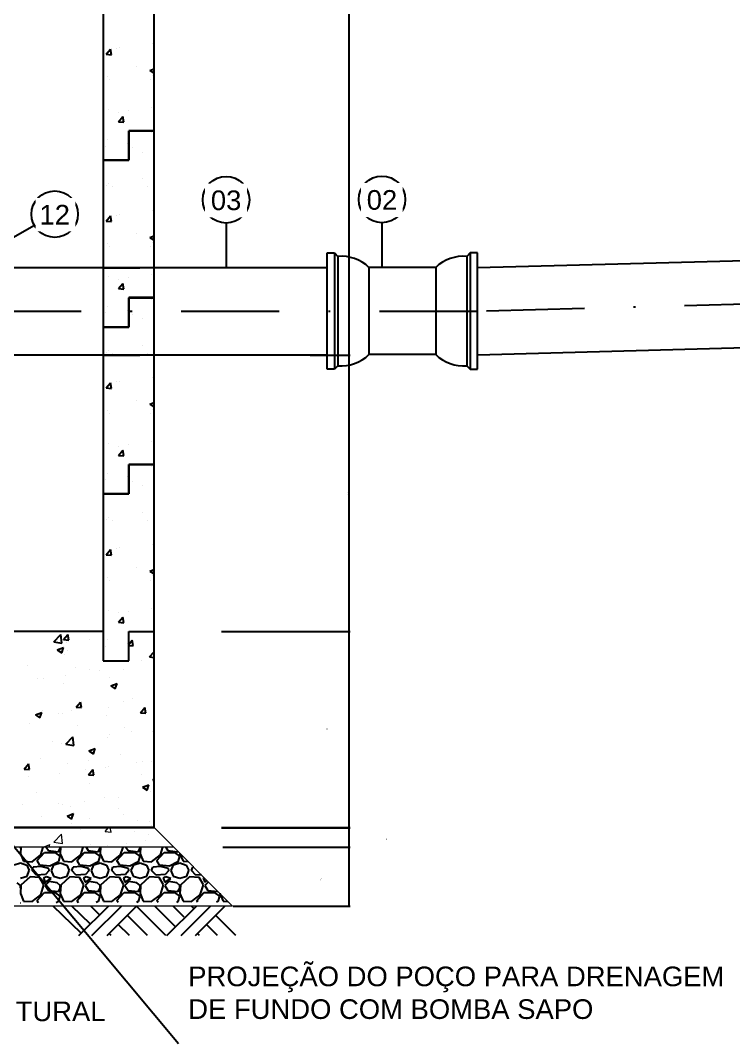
# Model space of a CAD drawing. Extents: x -160 to 364724, y -100 to 7353297.
# Drawn here: x 362051.4 to 362087.7, y 7349353.3 to 7349405.4 of the extents above; entities that cross this region are included whole.
import ezdxf
from ezdxf.enums import TextEntityAlignment as Align

# ---------------------------------------------------------------- set-up
doc = ezdxf.new("R2010")
doc.units = 0
doc.header["$LTSCALE"] = 5
doc.linetypes.add('SGC_DASHDOT', pattern=[1, 0.5, -0.25, 0, -0.25])
doc.linetypes.add('SGC_HIDDEN', pattern=[0.375, 0.25, -0.125])
for name, color, linetype in [('01-CONTINUA', 1, 'Continuous'), ('BOLA LM', 1, 'Continuous'), ('FLANGES', 2, 'Continuous'), ('GER-SIMBOLOS', 1, 'Continuous'), ('HACHURAS', 1, 'Continuous'), ('PAREDE CONCRETO CORTE', 5, 'Continuous'), ('SANC_COTAS', 1, 'Continuous'), ('SANC_TEXTO', 2, 'Continuous'), ('SGC-Conexoes (Linhas Externas)', 3, 'Continuous'), ('SGC-Eixos', 253, 'SGC_DASHDOT'), ('SGC-PONTAS', 1, 'SGC_HIDDEN'), ('SGC-Tubos (Desenho Bifilar)', 3, 'Continuous'), ('VEGETAÇÃO', 7, 'Continuous')]:
    doc.layers.add(name, color=color, linetype=linetype)
doc.styles.add('R-80', font='arial.ttf')
doc.dimstyles.new('LEADER - 25', dxfattribs={"dimscale": 0.025, "dimtxt": 2, "dimasz": 1.5, "dimexe": 2, "dimexo": 1, "dimgap": 1, "dimtad": 1, "dimzin": 0, "dimtxsty": 'R-80', "dimcen": 0, "dimdle": 2, "dimclrd": 1, "dimclre": 1, "dimclrt": 2, "dimadec": 0, "dimazin": 0, "dimtfac": 0.5, "dimtmove": 2, "dimatfit": 3, "dimfxl": 1, "dimtolj": 1, "dimtzin": 0, "dimarcsym": 0})

msp = doc.modelspace()

# ---------------------------------------------------------------- linework, layer by layer
for points in [[(362068.177, 7349388.349), (362068.181, 7349388.353), (362068.139, 7349388.387), (362068.143, 7349388.391)], [(362068.143, 7349388.391), (362068.139, 7349388.387), (362068.181, 7349388.353), (362068.177, 7349388.349)], [(362068.143, 7349374.312), (362068.139, 7349374.308), (362068.181, 7349374.274), (362068.177, 7349374.27)], [(362068.177, 7349374.264), (362068.181, 7349374.268), (362068.139, 7349374.302), (362068.143, 7349374.306)], [(362068.143, 7349364.312), (362068.139, 7349364.308), (362068.181, 7349364.274), (362068.177, 7349364.27)], [(362068.177, 7349364.264), (362068.181, 7349364.268), (362068.139, 7349364.302), (362068.143, 7349364.306)], [(362068.143, 7349363.312), (362068.139, 7349363.308), (362068.181, 7349363.274), (362068.177, 7349363.27)], [(362068.177, 7349363.27), (362068.181, 7349363.274), (362068.139, 7349363.308), (362068.143, 7349363.312)], [(362068.143, 7349360.318), (362068.139, 7349360.314), (362068.181, 7349360.28), (362068.177, 7349360.276)]]:
    msp.add_solid(points)
at = {"layer": '01-CONTINUA', "color": 9, "linetype": 'Continuous'}
for p, q in [((362051.417, 7349363.291), (362051.401, 7349362.962)), ((362051.401, 7349363.246), (362051.401, 7349363.291)), ((362052.438, 7349362.901), (362052.563, 7349363.291)), ((362052.713, 7349363.291), (362052.824, 7349363.124)), ((362053.449, 7349363.291), (362053.433, 7349362.962)), ((362053.433, 7349363.246), (362053.433, 7349363.291)), ((362054.47, 7349362.901), (362054.595, 7349363.291)), ((362054.745, 7349363.291), (362054.856, 7349363.124)), ((362055.481, 7349363.291), (362055.465, 7349362.962)), ((362055.465, 7349363.246), (362055.465, 7349363.291)), ((362056.502, 7349362.901), (362056.627, 7349363.291)), ((362056.777, 7349363.291), (362056.888, 7349363.124)), ((362057.513, 7349363.291), (362057.497, 7349362.962)), ((362057.497, 7349363.246), (362057.497, 7349363.291)), ((362058.534, 7349362.901), (362058.659, 7349363.291)), ((362058.809, 7349363.291), (362058.92, 7349363.124)), ((362051.401, 7349362.962), (362051.564, 7349362.576)), ((362051.991, 7349362.555), (362052.438, 7349362.901)), ((362052.255, 7349362.616), (362052.621, 7349363.023)), ((362052.621, 7349363.023), (362053.149, 7349363.023)), ((362052.824, 7349363.124), (362053.332, 7349363.063)), ((362053.149, 7349363.023), (362053.413, 7349362.84)), ((362053.332, 7349363.063), (362053.433, 7349363.246)), ((362053.413, 7349362.84), (362053.332, 7349362.555)), ((362053.433, 7349362.962), (362053.596, 7349362.576)), ((362054.023, 7349362.555), (362054.47, 7349362.901)), ((362054.287, 7349362.616), (362054.653, 7349363.023)), ((362054.653, 7349363.023), (362055.181, 7349363.023)), ((362054.856, 7349363.124), (362055.364, 7349363.063)), ((362055.181, 7349363.023), (362055.445, 7349362.84)), ((362055.364, 7349363.063), (362055.465, 7349363.246)), ((362055.445, 7349362.84), (362055.364, 7349362.555)), ((362055.465, 7349362.962), (362055.628, 7349362.576)), ((362056.055, 7349362.555), (362056.502, 7349362.901)), ((362056.319, 7349362.616), (362056.685, 7349363.023)), ((362056.685, 7349363.023), (362057.213, 7349363.023)), ((362056.888, 7349363.124), (362057.396, 7349363.063)), ((362057.213, 7349363.023), (362057.477, 7349362.84)), ((362057.396, 7349363.063), (362057.497, 7349363.246)), ((362057.477, 7349362.84), (362057.396, 7349362.555)), ((362057.497, 7349362.962), (362057.66, 7349362.576)), ((362058.087, 7349362.555), (362058.534, 7349362.901)), ((362058.351, 7349362.616), (362058.717, 7349363.023)), ((362058.717, 7349363.023), (362059.245, 7349363.023)), ((362058.92, 7349363.124), (362059.428, 7349363.063)), ((362059.245, 7349363.023), (362059.509, 7349362.84)), ((362059.428, 7349363.063), (362059.434, 7349363.075)), ((362059.509, 7349362.84), (362059.428, 7349362.555)), ((362059.53, 7349362.979), (362059.529, 7349362.962)), ((362059.529, 7349362.962), (362059.692, 7349362.576)), ((362051.076, 7349362.393), (362051.401, 7349362.494)), ((362051.401, 7349362.494), (362051.726, 7349362.373)), ((362051.564, 7349362.576), (362051.991, 7349362.555)), ((362051.726, 7349362.373), (362051.848, 7349362.108)), ((362051.991, 7349362.108), (362052.052, 7349362.271)), ((362052.438, 7349362.312), (362052.052, 7349362.271)), ((362052.397, 7349362.373), (362052.255, 7349362.616)), ((362052.905, 7349362.332), (362052.397, 7349362.373)), ((362052.844, 7349362.21), (362052.438, 7349362.312)), ((362053.332, 7349362.555), (362052.905, 7349362.332)), ((362052.986, 7349362.108), (362053.108, 7349362.393)), ((362053.108, 7349362.393), (362053.433, 7349362.494)), ((362053.433, 7349362.494), (362053.758, 7349362.373)), ((362053.596, 7349362.576), (362054.023, 7349362.555)), ((362053.758, 7349362.373), (362053.88, 7349362.108)), ((362054.023, 7349362.108), (362054.084, 7349362.271)), ((362054.47, 7349362.312), (362054.084, 7349362.271)), ((362054.429, 7349362.373), (362054.287, 7349362.616)), ((362054.937, 7349362.332), (362054.429, 7349362.373)), ((362054.876, 7349362.21), (362054.47, 7349362.312)), ((362055.364, 7349362.555), (362054.937, 7349362.332)), ((362055.018, 7349362.108), (362055.14, 7349362.393)), ((362055.14, 7349362.393), (362055.465, 7349362.494)), ((362055.465, 7349362.494), (362055.79, 7349362.373)), ((362055.628, 7349362.576), (362056.055, 7349362.555)), ((362055.79, 7349362.373), (362055.912, 7349362.108)), ((362056.055, 7349362.108), (362056.116, 7349362.271)), ((362056.502, 7349362.312), (362056.116, 7349362.271)), ((362056.461, 7349362.373), (362056.319, 7349362.616)), ((362056.969, 7349362.332), (362056.461, 7349362.373)), ((362056.908, 7349362.21), (362056.502, 7349362.312)), ((362057.396, 7349362.555), (362056.969, 7349362.332)), ((362057.05, 7349362.108), (362057.172, 7349362.393)), ((362057.172, 7349362.393), (362057.497, 7349362.494)), ((362057.497, 7349362.494), (362057.822, 7349362.373)), ((362057.66, 7349362.576), (362058.087, 7349362.555)), ((362057.822, 7349362.373), (362057.944, 7349362.108)), ((362058.087, 7349362.108), (362058.148, 7349362.271)), ((362058.534, 7349362.312), (362058.148, 7349362.271)), ((362058.493, 7349362.373), (362058.351, 7349362.616)), ((362059.001, 7349362.332), (362058.493, 7349362.373)), ((362058.94, 7349362.21), (362058.534, 7349362.312)), ((362059.428, 7349362.555), (362059.001, 7349362.332)), ((362059.082, 7349362.108), (362059.204, 7349362.393)), ((362059.204, 7349362.393), (362059.529, 7349362.494)), ((362059.529, 7349362.494), (362059.854, 7349362.373)), ((362059.692, 7349362.576), (362059.945, 7349362.564)), ((362059.854, 7349362.373), (362059.976, 7349362.108)), ((362060.119, 7349362.108), (362060.18, 7349362.271)), ((362060.232, 7349362.277), (362060.18, 7349362.271)), ((362051.401, 7349361.722), (362051.747, 7349361.824)), ((362051.889, 7349361.783), (362051.422, 7349361.357)), ((362051.747, 7349361.824), (362051.848, 7349362.108)), ((362052.377, 7349361.743), (362051.889, 7349361.783)), ((362052.214, 7349361.865), (362051.991, 7349362.108)), ((362052.682, 7349361.905), (362052.214, 7349361.865)), ((362052.6, 7349361.377), (362052.377, 7349361.743)), ((362052.722, 7349361.783), (362052.58, 7349361.722)), ((362052.58, 7349361.722), (362052.661, 7349361.519)), ((362052.661, 7349361.519), (362052.966, 7349361.702)), ((362052.864, 7349362.108), (362052.682, 7349361.905)), ((362052.966, 7349361.702), (362052.722, 7349361.783)), ((362052.864, 7349362.108), (362052.844, 7349362.21)), ((362052.966, 7349362.108), (362053.088, 7349361.824)), ((362053.088, 7349361.824), (362053.433, 7349361.722)), ((362053.433, 7349361.722), (362053.779, 7349361.824)), ((362053.921, 7349361.783), (362053.454, 7349361.357)), ((362053.779, 7349361.824), (362053.88, 7349362.108)), ((362054.409, 7349361.743), (362053.921, 7349361.783)), ((362054.246, 7349361.865), (362054.023, 7349362.108)), ((362054.714, 7349361.905), (362054.246, 7349361.865)), ((362054.632, 7349361.377), (362054.409, 7349361.743)), ((362054.754, 7349361.783), (362054.612, 7349361.722)), ((362054.612, 7349361.722), (362054.693, 7349361.519)), ((362054.693, 7349361.519), (362054.998, 7349361.702)), ((362054.896, 7349362.108), (362054.714, 7349361.905)), ((362054.998, 7349361.702), (362054.754, 7349361.783)), ((362054.896, 7349362.108), (362054.876, 7349362.21)), ((362054.998, 7349362.108), (362055.12, 7349361.824)), ((362055.12, 7349361.824), (362055.465, 7349361.722)), ((362055.465, 7349361.722), (362055.811, 7349361.824)), ((362055.953, 7349361.783), (362055.486, 7349361.357)), ((362055.811, 7349361.824), (362055.912, 7349362.108)), ((362056.441, 7349361.743), (362055.953, 7349361.783)), ((362056.278, 7349361.865), (362056.055, 7349362.108)), ((362056.746, 7349361.905), (362056.278, 7349361.865)), ((362056.664, 7349361.377), (362056.441, 7349361.743)), ((362056.786, 7349361.783), (362056.644, 7349361.722)), ((362056.644, 7349361.722), (362056.725, 7349361.519)), ((362056.725, 7349361.519), (362057.03, 7349361.702)), ((362056.928, 7349362.108), (362056.746, 7349361.905)), ((362057.03, 7349361.702), (362056.786, 7349361.783)), ((362056.928, 7349362.108), (362056.908, 7349362.21)), ((362057.03, 7349362.108), (362057.152, 7349361.824)), ((362057.152, 7349361.824), (362057.497, 7349361.722)), ((362057.497, 7349361.722), (362057.843, 7349361.824)), ((362057.985, 7349361.783), (362057.518, 7349361.357)), ((362057.843, 7349361.824), (362057.944, 7349362.108)), ((362058.473, 7349361.743), (362057.985, 7349361.783)), ((362058.31, 7349361.865), (362058.087, 7349362.108)), ((362058.778, 7349361.905), (362058.31, 7349361.865)), ((362058.696, 7349361.377), (362058.473, 7349361.743)), ((362058.818, 7349361.783), (362058.676, 7349361.722)), ((362058.676, 7349361.722), (362058.757, 7349361.519)), ((362058.757, 7349361.519), (362059.062, 7349361.702)), ((362058.96, 7349362.108), (362058.778, 7349361.905)), ((362059.062, 7349361.702), (362058.818, 7349361.783)), ((362058.96, 7349362.108), (362058.94, 7349362.21)), ((362059.062, 7349362.108), (362059.184, 7349361.824)), ((362059.184, 7349361.824), (362059.529, 7349361.722)), ((362059.529, 7349361.722), (362059.875, 7349361.824)), ((362060.017, 7349361.783), (362059.55, 7349361.357)), ((362059.875, 7349361.824), (362059.976, 7349362.108)), ((362060.505, 7349361.743), (362060.017, 7349361.783)), ((362060.342, 7349361.865), (362060.119, 7349362.108)), ((362060.62, 7349361.889), (362060.342, 7349361.865)), ((362060.728, 7349361.377), (362060.505, 7349361.743)), ((362060.763, 7349361.746), (362060.708, 7349361.722)), ((362060.708, 7349361.722), (362060.789, 7349361.519)), ((362051.401, 7349361.336), (362051.239, 7349361.478)), ((362051.422, 7349361.357), (362051.401, 7349360.93)), ((362051.401, 7349361.214), (362051.401, 7349361.336)), ((362052.438, 7349360.869), (362052.6, 7349361.377)), ((362052.864, 7349361.539), (362052.661, 7349361.336)), ((362052.661, 7349361.336), (362052.824, 7349361.092)), ((362053.271, 7349361.478), (362052.864, 7349361.539)), ((362053.433, 7349361.336), (362053.271, 7349361.478)), ((362053.332, 7349361.031), (362053.433, 7349361.214)), ((362053.454, 7349361.357), (362053.433, 7349360.93)), ((362053.433, 7349361.214), (362053.433, 7349361.336)), ((362054.47, 7349360.869), (362054.632, 7349361.377)), ((362054.896, 7349361.539), (362054.693, 7349361.336)), ((362054.693, 7349361.336), (362054.856, 7349361.092)), ((362055.303, 7349361.478), (362054.896, 7349361.539)), ((362055.465, 7349361.336), (362055.303, 7349361.478)), ((362055.364, 7349361.031), (362055.465, 7349361.214)), ((362055.486, 7349361.357), (362055.465, 7349360.93)), ((362055.465, 7349361.214), (362055.465, 7349361.336)), ((362056.502, 7349360.869), (362056.664, 7349361.377)), ((362056.928, 7349361.539), (362056.725, 7349361.336)), ((362056.725, 7349361.336), (362056.888, 7349361.092)), ((362057.335, 7349361.478), (362056.928, 7349361.539)), ((362057.497, 7349361.336), (362057.335, 7349361.478)), ((362057.396, 7349361.031), (362057.497, 7349361.214)), ((362057.518, 7349361.357), (362057.497, 7349360.93)), ((362057.497, 7349361.214), (362057.497, 7349361.336)), ((362058.534, 7349360.869), (362058.696, 7349361.377)), ((362058.96, 7349361.539), (362058.757, 7349361.336)), ((362058.757, 7349361.336), (362058.92, 7349361.092)), ((362059.367, 7349361.478), (362058.96, 7349361.539)), ((362059.529, 7349361.336), (362059.367, 7349361.478)), ((362059.428, 7349361.031), (362059.529, 7349361.214)), ((362059.55, 7349361.357), (362059.529, 7349360.93)), ((362059.529, 7349361.214), (362059.529, 7349361.336)), ((362060.566, 7349360.869), (362060.728, 7349361.377)), ((362060.789, 7349361.519), (362060.915, 7349361.594)), ((362060.981, 7349361.528), (362060.789, 7349361.336)), ((362060.789, 7349361.336), (362060.952, 7349361.092)), ((362051.401, 7349360.93), (362051.564, 7349360.544)), ((362051.991, 7349360.523), (362052.438, 7349360.869)), ((362052.255, 7349360.584), (362052.621, 7349360.991)), ((362052.621, 7349360.991), (362053.149, 7349360.991)), ((362052.824, 7349361.092), (362053.332, 7349361.031)), ((362053.149, 7349360.991), (362053.413, 7349360.808)), ((362053.413, 7349360.808), (362053.332, 7349360.523)), ((362053.433, 7349360.93), (362053.596, 7349360.544)), ((362054.023, 7349360.523), (362054.47, 7349360.869)), ((362054.287, 7349360.584), (362054.653, 7349360.991)), ((362054.653, 7349360.991), (362055.181, 7349360.991)), ((362054.856, 7349361.092), (362055.364, 7349361.031)), ((362055.181, 7349360.991), (362055.445, 7349360.808)), ((362055.445, 7349360.808), (362055.364, 7349360.523)), ((362055.465, 7349360.93), (362055.628, 7349360.544)), ((362056.055, 7349360.523), (362056.502, 7349360.869)), ((362056.319, 7349360.584), (362056.685, 7349360.991)), ((362056.685, 7349360.991), (362057.213, 7349360.991)), ((362056.888, 7349361.092), (362057.396, 7349361.031)), ((362057.213, 7349360.991), (362057.477, 7349360.808)), ((362057.477, 7349360.808), (362057.396, 7349360.523)), ((362057.497, 7349360.93), (362057.66, 7349360.544)), ((362058.087, 7349360.523), (362058.534, 7349360.869)), ((362058.351, 7349360.584), (362058.717, 7349360.991)), ((362058.717, 7349360.991), (362059.245, 7349360.991)), ((362058.92, 7349361.092), (362059.428, 7349361.031)), ((362059.245, 7349360.991), (362059.509, 7349360.808)), ((362059.509, 7349360.808), (362059.428, 7349360.523)), ((362059.529, 7349360.93), (362059.692, 7349360.544)), ((362060.119, 7349360.523), (362060.566, 7349360.869)), ((362060.383, 7349360.584), (362060.749, 7349360.991)), ((362060.749, 7349360.991), (362061.277, 7349360.991)), ((362060.952, 7349361.092), (362061.46, 7349361.031)), ((362061.277, 7349360.991), (362061.541, 7349360.808)), ((362061.46, 7349361.031), (362061.466, 7349361.043)), ((362061.541, 7349360.808), (362061.46, 7349360.523)), ((362061.562, 7349360.947), (362061.561, 7349360.93)), ((362061.561, 7349360.93), (362061.724, 7349360.544)), ((362051.393, 7349360.46), (362051.401, 7349360.462)), ((362051.401, 7349360.462), (362051.408, 7349360.46)), ((362051.564, 7349360.544), (362051.991, 7349360.523)), ((362052.326, 7349360.463), (362052.255, 7349360.584)), ((362053.332, 7349360.523), (362053.221, 7349360.466)), ((362053.596, 7349360.544), (362054.023, 7349360.523)), ((362054.354, 7349360.469), (362054.287, 7349360.584)), ((362055.364, 7349360.523), (362055.266, 7349360.472)), ((362055.628, 7349360.544), (362056.055, 7349360.523)), ((362056.382, 7349360.476), (362056.319, 7349360.584)), ((362057.396, 7349360.523), (362057.31, 7349360.478)), ((362057.66, 7349360.544), (362058.087, 7349360.523)), ((362058.411, 7349360.482), (362058.351, 7349360.584)), ((362059.428, 7349360.523), (362059.354, 7349360.485)), ((362059.692, 7349360.544), (362060.119, 7349360.523)), ((362060.439, 7349360.488), (362060.383, 7349360.584)), ((362061.46, 7349360.523), (362061.398, 7349360.491)), ((362061.724, 7349360.544), (362061.977, 7349360.532))]:
    msp.add_line(p, q, dxfattribs=at)
at = {"layer": 'BOLA LM'}
for p, q in [((362061.881, 7349395.092), (362061.881, 7349392.81)), ((362069.824, 7349395.111), (362069.824, 7349392.829)), ((362052.113, 7349394.962), (362048.551, 7349392.955))]:
    msp.add_line(p, q, dxfattribs=at)
for centre in [(362061.881, 7349396.278), (362069.824, 7349396.297), (362053.146, 7349395.544)]:
    msp.add_circle(centre, 1.186, dxfattribs=at)
at = {"layer": 'FLANGES'}
for p, q in [((362067.032, 7349387.649), (362067.032, 7349393.569)), ((362067.032, 7349393.569), (362067.402, 7349393.569)), ((362067.402, 7349393.569), (362067.402, 7349387.649)), ((362067.402, 7349393.569), (362067.576, 7349393.395)), ((362074.322, 7349393.569), (362074.147, 7349393.395)), ((362074.322, 7349393.569), (362074.322, 7349387.649)), ((362074.692, 7349393.569), (362074.322, 7349393.569)), ((362074.692, 7349387.649), (362074.692, 7349393.569)), ((362067.576, 7349393.395), (362067.576, 7349387.824)), ((362074.147, 7349393.395), (362074.147, 7349387.824)), ((362069.162, 7349392.829), (362069.162, 7349388.389)), ((362072.562, 7349392.829), (362072.562, 7349388.389)), ((362067.576, 7349387.824), (362067.402, 7349387.649)), ((362074.147, 7349387.824), (362074.322, 7349387.649)), ((362067.402, 7349387.649), (362067.032, 7349387.649)), ((362074.322, 7349387.649), (362074.692, 7349387.649))]:
    msp.add_line(p, q, dxfattribs=at)
for centre, start, end in [((362067.739, 7349391.347), 46.1869, 94.5502), ((362073.984, 7349391.347), 85.4498, 133.8131), ((362067.739, 7349389.872), 265.4498, 313.8131), ((362073.984, 7349389.872), 226.1869, 274.5502)]:
    msp.add_arc(centre, 2.055, start, end, dxfattribs=at)
at = {"layer": 'GER-SIMBOLOS'}
for p, q in [((362054.503, 7349358.913), (362053.074, 7349360.291)), ((362054.969, 7349359.378), (362054.022, 7349360.291)), ((362054.381, 7349358.791), (362055.881, 7349360.291)), ((362055.434, 7349359.844), (362054.988, 7349360.291)), ((362055.047, 7349358.791), (362056.547, 7349360.291)), ((362055.818, 7349358.791), (362057.318, 7349360.291)), ((362058.818, 7349358.791), (362057.318, 7349360.291)), ((362059.284, 7349359.257), (362058.25, 7349360.291)), ((362058.866, 7349358.791), (362060.366, 7349360.291)), ((362059.75, 7349359.723), (362059.182, 7349360.291)), ((362059.585, 7349358.791), (362061.085, 7349360.291)), ((362060.216, 7349360.188), (362060.113, 7349360.291)), ((362060.314, 7349358.791), (362061.814, 7349360.291)), ((362057.882, 7349358.791), (362056.85, 7349359.823)), ((362062.382, 7349358.791), (362061.35, 7349359.823)), ((362056.951, 7349358.791), (362056.385, 7349359.357)), ((362061.451, 7349358.791), (362060.884, 7349359.357)), ((362056.019, 7349358.791), (362055.919, 7349358.891)), ((362060.519, 7349358.791), (362060.419, 7349358.891))]:
    msp.add_line(p, q, dxfattribs=at)
at = {"layer": 'HACHURAS', "linetype": 'Continuous', "lineweight": 9}
for p, q in [((362053.099, 7349363.552), (362053.495, 7349363.964)), ((362053.551, 7349363.482), (362053.495, 7349363.964)), ((362054.479, 7349364.202), (362054.479, 7349364.202)), ((362055.718, 7349364.09), (362055.886, 7349364.291)), ((362055.718, 7349364.09), (362056.022, 7349364.064)), ((362056.022, 7349364.064), (362055.98, 7349364.291)), ((362057.191, 7349364.088), (362057.191, 7349364.088)), ((362057.915, 7349363.952), (362057.915, 7349363.952)), ((362052.554, 7349363.291), (362052.903, 7349363.425)), ((362052.858, 7349363.291), (362052.903, 7349363.425)), ((362053.099, 7349363.552), (362053.551, 7349363.482)), ((362054.952, 7349363.444), (362054.952, 7349363.444)), ((362055.85, 7349363.395), (362055.85, 7349363.395)), ((362056.82, 7349363.486), (362056.82, 7349363.486)), ((362057.774, 7349363.648), (362057.774, 7349363.648))]:
    msp.add_line(p, q, dxfattribs=at)
at = {"layer": 'PAREDE CONCRETO CORTE'}
for p, q in [((362058.218, 7349399.788), (362058.218, 7349408.288)), ((362055.618, 7349406.788), (362055.618, 7349398.288)), ((362058.218, 7349399.788), (362056.918, 7349399.788)), ((362056.918, 7349399.788), (362056.918, 7349398.288)), ((362056.918, 7349398.288), (362056.918, 7349399.788)), ((362056.918, 7349399.788), (362058.218, 7349399.788)), ((362058.218, 7349391.288), (362058.218, 7349399.788)), ((362056.918, 7349398.288), (362055.618, 7349398.288)), ((362055.618, 7349398.288), (362055.618, 7349389.788)), ((362055.618, 7349398.288), (362056.918, 7349398.288)), ((362058.218, 7349391.291), (362056.918, 7349391.291)), ((362056.918, 7349391.291), (362056.918, 7349389.791)), ((362056.918, 7349389.788), (362056.918, 7349391.288)), ((362056.918, 7349391.288), (362058.218, 7349391.288)), ((362058.218, 7349382.791), (362058.218, 7349391.291)), ((362056.918, 7349389.791), (362055.618, 7349389.791)), ((362055.618, 7349389.791), (362055.618, 7349381.291)), ((362055.618, 7349389.788), (362056.918, 7349389.788)), ((362058.218, 7349382.791), (362056.918, 7349382.791)), ((362056.918, 7349382.791), (362056.918, 7349381.291)), ((362056.918, 7349381.291), (362056.918, 7349382.791)), ((362056.918, 7349382.791), (362058.218, 7349382.791)), ((362058.218, 7349374.291), (362058.218, 7349382.791)), ((362056.918, 7349381.291), (362055.618, 7349381.291)), ((362055.618, 7349381.291), (362055.618, 7349372.791)), ((362055.618, 7349381.291), (362056.918, 7349381.291)), ((362055.618, 7349374.291), (362005.618, 7349374.291)), ((362056.918, 7349372.791), (362056.918, 7349374.291)), ((362056.918, 7349374.291), (362058.218, 7349374.291)), ((362058.218, 7349364.291), (362058.218, 7349374.291)), ((362058.218, 7349374.291), (362058.218, 7349374.291)), ((362055.618, 7349372.791), (362056.918, 7349372.791)), ((362058.218, 7349364.291), (362003.081, 7349364.291)), ((362003.081, 7349364.291), (362058.218, 7349364.291))]:
    msp.add_line(p, q, dxfattribs=at)
at = {"layer": 'SANC_COTAS'}
for p, q in [((362068.16, 7349388.32), (362068.16, 7349457.02)), ((362066.166, 7349388.37), (362068.21, 7349388.37)), ((362066.166, 7349388.37), (362068.21, 7349388.37)), ((362068.16, 7349374.241), (362068.16, 7349388.42)), ((362061.643, 7349374.291), (362068.21, 7349374.291)), ((362061.643, 7349374.285), (362068.21, 7349374.285)), ((362068.16, 7349364.241), (362068.16, 7349374.335)), ((362068.16, 7349363.241), (362068.16, 7349364.335)), ((362061.643, 7349364.291), (362068.21, 7349364.291)), ((362061.643, 7349364.285), (362068.21, 7349364.285)), ((362061.715, 7349363.291), (362068.21, 7349363.291)), ((362061.715, 7349363.291), (362068.21, 7349363.291)), ((362068.16, 7349360.247), (362068.16, 7349363.341)), ((362062.237, 7349360.297), (362068.21, 7349360.297))]:
    msp.add_line(p, q, dxfattribs=at)
at = {"layer": 'SANC_COTAS', "linetype": 'Continuous', "lineweight": 13}
for p, q in [((362058.212, 7349364.297), (362062.212, 7349360.297)), ((362059.218, 7349363.291), (362002.081, 7349363.291)), ((362062.212, 7349360.297), (361999.143, 7349360.297))]:
    msp.add_line(p, q, dxfattribs=at)
at = {"layer": 'SGC-Conexoes (Linhas Externas)'}
for p, q in [((362072.562, 7349392.829), (362069.162, 7349392.829)), ((362072.562, 7349388.389), (362069.162, 7349388.389))]:
    msp.add_line(p, q, dxfattribs=at)
at = {"layer": 'SGC-Eixos', "ltscale": 2}
for p, q in [((362150.818, 7349392.607), (362074.692, 7349390.59)), ((362074.692, 7349390.59), (362043.229, 7349390.59))]:
    msp.add_line(p, q, dxfattribs=at)
at = {"layer": 'SGC-PONTAS', "ltscale": 1.5}
for p, q in [((362055.618, 7349392.81), (362058.232, 7349392.81)), ((362055.618, 7349388.37), (362058.232, 7349388.37))]:
    msp.add_line(p, q, dxfattribs=at)
at = {"layer": 'SGC-Tubos (Desenho Bifilar)'}
for p, q in [((362148.02, 7349394.75), (362074.692, 7349392.81)), ((362055.618, 7349392.81), (362045.562, 7349392.81)), ((362067.032, 7349392.81), (362053.218, 7349392.81)), ((362143.608, 7349390.186), (362074.692, 7349388.37)), ((362055.618, 7349388.37), (362045.562, 7349388.37)), ((362067.032, 7349388.37), (362053.218, 7349388.37))]:
    msp.add_line(p, q, dxfattribs=at)
at = {"layer": 'VEGETAÇÃO', "color": 1, "linetype": 'Continuous'}
for p, q in [((362058.204, 7349405.39), (362058.204, 7349405.39)), ((362055.765, 7349403.688), (362055.985, 7349403.951)), ((362056.039, 7349403.665), (362055.986, 7349403.951)), ((362056.295, 7349403.992), (362056.295, 7349403.992)), ((362056.436, 7349404.038), (362056.436, 7349404.038)), ((362058.189, 7349404.22), (362058.218, 7349404.25)), ((362058.189, 7349404.22), (362058.218, 7349404.215)), ((362055.765, 7349403.688), (362056.038, 7349403.664)), ((362056.018, 7349403.914), (362056.018, 7349403.914)), ((362057.314, 7349403.054), (362057.314, 7349403.054)), ((362058, 7349402.86), (362058.218, 7349402.944)), ((362055.837, 7349402.543), (362055.837, 7349402.543)), ((362055.962, 7349402.392), (362055.962, 7349402.392)), ((362058, 7349402.86), (362058.218, 7349402.714)), ((362058.041, 7349402.392), (362058.041, 7349402.392)), ((362058.121, 7349402.615), (362058.121, 7349402.615)), ((362055.907, 7349400.87), (362055.907, 7349400.87)), ((362056.918, 7349400.812), (362056.918, 7349400.812)), ((362058.063, 7349400.962), (362058.063, 7349400.962)), ((362056.399, 7349400.249), (362056.62, 7349400.512)), ((362056.404, 7349400.73), (362056.404, 7349400.73)), ((362056.673, 7349400.226), (362056.62, 7349400.512)), ((362056.399, 7349400.249), (362056.673, 7349400.225)), ((362055.851, 7349399.348), (362055.851, 7349399.348)), ((362056.888, 7349399.545), (362056.918, 7349399.556)), ((362056.888, 7349399.545), (362056.918, 7349399.525)), ((362058.054, 7349399.685), (362058.054, 7349399.685)), ((362055.715, 7349399.008), (362055.715, 7349399.008)), ((362056.86, 7349399.159), (362056.86, 7349399.159)), ((362057.11, 7349398.92), (362057.11, 7349398.92)), ((362057.637, 7349398.706), (362057.637, 7349398.706)), ((362057.639, 7349397.344), (362057.639, 7349397.344)), ((362055.764, 7349396.996), (362055.764, 7349396.996)), ((362055.907, 7349397.116), (362055.907, 7349397.116)), ((362056.073, 7349396.939), (362056.073, 7349396.939)), ((362057.866, 7349396.957), (362057.866, 7349396.957)), ((362058.204, 7349396.893), (362058.204, 7349396.893)), ((362058.189, 7349395.723), (362058.218, 7349395.753)), ((362058.189, 7349395.723), (362058.218, 7349395.718)), ((362055.765, 7349395.192), (362055.985, 7349395.454)), ((362055.765, 7349395.192), (362056.038, 7349395.168)), ((362056.039, 7349395.168), (362055.986, 7349395.454)), ((362056.018, 7349395.418), (362056.018, 7349395.418)), ((362056.295, 7349395.496), (362056.295, 7349395.496)), ((362056.436, 7349395.541), (362056.436, 7349395.541)), ((362057.314, 7349394.557), (362057.314, 7349394.557)), ((362055.837, 7349394.046), (362055.837, 7349394.046)), ((362058, 7349394.364), (362058.218, 7349394.447)), ((362058, 7349394.364), (362058.218, 7349394.217)), ((362058.121, 7349394.118), (362058.121, 7349394.118)), ((362055.962, 7349393.896), (362055.962, 7349393.896)), ((362058.041, 7349393.896), (362058.041, 7349393.896)), ((362058.063, 7349392.466), (362058.063, 7349392.466)), ((362055.907, 7349392.374), (362055.907, 7349392.374)), ((362056.399, 7349391.753), (362056.62, 7349392.015)), ((362056.404, 7349392.233), (362056.404, 7349392.233)), ((362056.673, 7349391.729), (362056.62, 7349392.015)), ((362056.918, 7349392.315), (362056.918, 7349392.315)), ((362056.399, 7349391.753), (362056.673, 7349391.729)), ((362056.888, 7349391.048), (362056.918, 7349391.06)), ((362056.888, 7349391.048), (362056.918, 7349391.028)), ((362058.054, 7349391.185), (362058.054, 7349391.185)), ((362055.715, 7349390.512), (362055.715, 7349390.512)), ((362055.851, 7349390.852), (362055.851, 7349390.852)), ((362056.86, 7349390.662), (362056.86, 7349390.662)), ((362057.11, 7349390.42), (362057.11, 7349390.42)), ((362057.637, 7349390.206), (362057.637, 7349390.206)), ((362057.639, 7349388.844), (362057.639, 7349388.844)), ((362055.764, 7349388.496), (362055.764, 7349388.496)), ((362055.907, 7349388.616), (362055.907, 7349388.616)), ((362056.073, 7349388.439), (362056.073, 7349388.439)), ((362057.866, 7349388.457), (362057.866, 7349388.457)), ((362058.204, 7349388.393), (362058.204, 7349388.393)), ((362058.189, 7349387.223), (362058.218, 7349387.253)), ((362055.765, 7349386.692), (362055.985, 7349386.954)), ((362056.039, 7349386.668), (362055.986, 7349386.954)), ((362056.018, 7349386.918), (362056.018, 7349386.918)), ((362056.295, 7349386.996), (362056.295, 7349386.996)), ((362056.436, 7349387.041), (362056.436, 7349387.041)), ((362058.189, 7349387.223), (362058.218, 7349387.218)), ((362055.765, 7349386.692), (362056.038, 7349386.668)), ((362057.314, 7349386.057), (362057.314, 7349386.057)), ((362058, 7349385.864), (362058.218, 7349385.947)), ((362058, 7349385.864), (362058.218, 7349385.717)), ((362055.837, 7349385.546), (362055.837, 7349385.546)), ((362055.962, 7349385.396), (362055.962, 7349385.396)), ((362058.041, 7349385.396), (362058.041, 7349385.396)), ((362058.121, 7349385.618), (362058.121, 7349385.618)), ((362055.907, 7349383.874), (362055.907, 7349383.874)), ((362056.404, 7349383.733), (362056.404, 7349383.733)), ((362056.918, 7349383.815), (362056.918, 7349383.815)), ((362058.063, 7349383.966), (362058.063, 7349383.966)), ((362056.399, 7349383.253), (362056.62, 7349383.515)), ((362056.399, 7349383.253), (362056.673, 7349383.229)), ((362056.673, 7349383.229), (362056.62, 7349383.515)), ((362056.888, 7349382.548), (362056.918, 7349382.56)), ((362058.054, 7349382.685), (362058.054, 7349382.685)), ((362055.851, 7349382.352), (362055.851, 7349382.352)), ((362056.86, 7349382.162), (362056.86, 7349382.162)), ((362056.888, 7349382.548), (362056.918, 7349382.528)), ((362055.715, 7349382.012), (362055.715, 7349382.012)), ((362057.11, 7349381.92), (362057.11, 7349381.92)), ((362057.637, 7349381.706), (362057.637, 7349381.706)), ((362055.764, 7349379.996), (362055.764, 7349379.996)), ((362055.907, 7349380.116), (362055.907, 7349380.116)), ((362057.639, 7349380.344), (362057.639, 7349380.344)), ((362057.866, 7349379.957), (362057.866, 7349379.957)), ((362056.073, 7349379.939), (362056.073, 7349379.939)), ((362058.204, 7349379.893), (362058.204, 7349379.893)), ((362055.765, 7349378.192), (362055.985, 7349378.454)), ((362056.039, 7349378.168), (362055.986, 7349378.454)), ((362056.018, 7349378.418), (362056.018, 7349378.418)), ((362056.295, 7349378.496), (362056.295, 7349378.496)), ((362056.436, 7349378.541), (362056.436, 7349378.541)), ((362058.189, 7349378.723), (362058.218, 7349378.753)), ((362058.189, 7349378.723), (362058.218, 7349378.718)), ((362055.765, 7349378.192), (362056.038, 7349378.168)), ((362057.314, 7349377.557), (362057.314, 7349377.557)), ((362058, 7349377.364), (362058.218, 7349377.447)), ((362058, 7349377.364), (362058.218, 7349377.217)), ((362055.837, 7349377.046), (362055.837, 7349377.046)), ((362055.962, 7349376.896), (362055.962, 7349376.896)), ((362058.041, 7349376.896), (362058.041, 7349376.896)), ((362058.121, 7349377.118), (362058.121, 7349377.118)), ((362055.907, 7349375.374), (362055.907, 7349375.374)), ((362056.918, 7349375.315), (362056.918, 7349375.315)), ((362058.063, 7349375.466), (362058.063, 7349375.466)), ((362056.399, 7349374.753), (362056.62, 7349375.015)), ((362056.399, 7349374.753), (362056.673, 7349374.729)), ((362056.404, 7349375.233), (362056.404, 7349375.233)), ((362056.673, 7349374.729), (362056.62, 7349375.015)), ((362053.643, 7349374.276), (362053.643, 7349374.276)), ((362053.102, 7349373.755), (362053.458, 7349374.126)), ((362053.102, 7349373.755), (362053.508, 7349373.692)), ((362053.508, 7349373.692), (362053.458, 7349374.126)), ((362053.599, 7349373.868), (362053.82, 7349374.13)), ((362053.599, 7349373.868), (362053.872, 7349373.844)), ((362053.77, 7349373.712), (362053.77, 7349373.712)), ((362053.872, 7349373.844), (362053.819, 7349374.13)), ((362054.915, 7349373.862), (362054.915, 7349373.862)), ((362055.851, 7349373.852), (362055.851, 7349373.852)), ((362056.888, 7349374.048), (362056.918, 7349374.06)), ((362056.888, 7349374.048), (362056.918, 7349374.028)), ((362056.918, 7349373.628), (362057.099, 7349373.843)), ((362057.151, 7349373.557), (362057.099, 7349373.843)), ((362053.277, 7349373.354), (362053.597, 7349373.477)), ((362053.277, 7349373.354), (362053.505, 7349373.201)), ((362053.505, 7349373.201), (362053.597, 7349373.477)), ((362053.823, 7349373.335), (362053.823, 7349373.335)), ((362055.715, 7349373.512), (362055.715, 7349373.512)), ((362056.86, 7349373.662), (362056.86, 7349373.662)), ((362056.918, 7349373.577), (362057.152, 7349373.557)), ((362057.981, 7349372.998), (362058.218, 7349373.245)), ((362053.635, 7349373.135), (362053.635, 7349373.135)), ((362057.585, 7349372.789), (362057.585, 7349372.789)), ((362057.981, 7349372.998), (362058.218, 7349372.962)), ((362051.77, 7349372.567), (362051.77, 7349372.567)), ((362054.21, 7349372.463), (362054.21, 7349372.463)), ((362054.918, 7349372.331), (362054.918, 7349372.331)), ((362055.443, 7349372.287), (362055.443, 7349372.287)), ((362056.651, 7349372.36), (362056.651, 7349372.36)), ((362052.252, 7349371.874), (362052.252, 7349371.874)), ((362052.567, 7349371.909), (362052.567, 7349371.909)), ((362053.58, 7349371.613), (362053.58, 7349371.613)), ((362053.712, 7349372.059), (362053.712, 7349372.059)), ((362055.927, 7349371.935), (362055.927, 7349371.935)), ((362056.006, 7349371.513), (362056.326, 7349371.636)), ((362056.234, 7349371.36), (362056.326, 7349371.636)), ((362056.006, 7349371.513), (362056.234, 7349371.36)), ((362054.233, 7349370.429), (362054.454, 7349370.691)), ((362054.507, 7349370.405), (362054.454, 7349370.691)), ((362056.664, 7349370.731), (362056.664, 7349370.731)), ((362057.128, 7349370.864), (362057.128, 7349370.864)), ((362058.181, 7349370.705), (362058.181, 7349370.705)), ((362052.165, 7349370.039), (362052.485, 7349370.162)), ((362052.392, 7349369.885), (362052.485, 7349370.162)), ((362052.509, 7349370.256), (362052.509, 7349370.256)), ((362053.32, 7349370.127), (362053.32, 7349370.127)), ((362053.524, 7349370.091), (362053.524, 7349370.091)), ((362053.998, 7349370.274), (362053.998, 7349370.274)), ((362054.233, 7349370.429), (362054.507, 7349370.405)), ((362054.241, 7349370.484), (362054.241, 7349370.484)), ((362055.871, 7349370.413), (362055.871, 7349370.413)), ((362057.513, 7349370.142), (362057.733, 7349370.404)), ((362057.513, 7349370.142), (362057.786, 7349370.118)), ((362057.786, 7349370.118), (362057.733, 7349370.404)), ((362051.844, 7349369.616), (362051.844, 7349369.616)), ((362052.165, 7349370.039), (362052.392, 7349369.885)), ((362055.761, 7349370.024), (362055.761, 7349370.024)), ((362058.201, 7349369.921), (362058.201, 7349369.921)), ((362054.284, 7349369.513), (362054.284, 7349369.513)), ((362055.925, 7349369.061), (362055.925, 7349369.061)), ((362056.725, 7349369.41), (362056.725, 7349369.41)), ((362057.07, 7349369.211), (362057.07, 7349369.211)), ((362058.125, 7349369.183), (362058.125, 7349369.183)), ((362053.038, 7349368.681), (362053.038, 7349368.681)), ((362053.468, 7349368.569), (362053.468, 7349368.569)), ((362053.708, 7349368.545), (362054.064, 7349368.916)), ((362053.708, 7349368.545), (362054.114, 7349368.482)), ((362054.114, 7349368.482), (362054.064, 7349368.916)), ((362055.816, 7349368.891), (362055.816, 7349368.891)), ((362054.894, 7349368.198), (362055.214, 7349368.321)), ((362054.894, 7349368.198), (362055.121, 7349368.044)), ((362055.121, 7349368.044), (362055.214, 7349368.321)), ((362056.476, 7349368.003), (362056.476, 7349368.003)), ((362051.589, 7349367.276), (362051.809, 7349367.539)), ((362051.862, 7349367.252), (362051.809, 7349367.539)), ((362052.411, 7349367.803), (362052.411, 7349367.803)), ((362053.809, 7349367.546), (362053.809, 7349367.546)), ((362054.851, 7349367.7), (362054.851, 7349367.7)), ((362057.292, 7349367.597), (362057.292, 7349367.597)), ((362057.599, 7349367.636), (362057.599, 7349367.636)), ((362058.07, 7349367.661), (362058.07, 7349367.661)), ((362051.589, 7349367.276), (362051.862, 7349367.252)), ((362053.413, 7349367.047), (362053.413, 7349367.047)), ((362054.723, 7349367.258), (362054.723, 7349367.258)), ((362054.868, 7349366.989), (362055.088, 7349367.252)), ((362054.868, 7349366.989), (362055.141, 7349366.966)), ((362055.141, 7349366.966), (362055.088, 7349367.252)), ((362055.76, 7349367.369), (362055.76, 7349367.369)), ((362055.867, 7349367.408), (362055.867, 7349367.408)), ((362057.571, 7349366.999), (362057.571, 7349366.999)), ((362051.835, 7349366.877), (362051.835, 7349366.877)), ((362054.905, 7349366.542), (362054.905, 7349366.542)), ((362057.623, 7349366.357), (362057.943, 7349366.48)), ((362057.85, 7349366.204), (362057.943, 7349366.48)), ((362058.147, 7349366.703), (362058.218, 7349366.787)), ((362058.147, 7349366.703), (362058.218, 7349366.696)), ((362052.239, 7349366.084), (362052.239, 7349366.084)), ((362057.623, 7349366.357), (362057.85, 7349366.204)), ((362058.014, 7349366.139), (362058.014, 7349366.139)), ((362051.52, 7349365.467), (362051.52, 7349365.467)), ((362053.357, 7349365.525), (362053.357, 7349365.525)), ((362053.52, 7349365.454), (362053.52, 7349365.454)), ((362053.961, 7349365.364), (362053.961, 7349365.364)), ((362054.664, 7349365.605), (362054.664, 7349365.605)), ((362055.705, 7349365.847), (362055.705, 7349365.847)), ((362056.396, 7349365.833), (362056.396, 7349365.833)), ((362052.484, 7349364.853), (362052.484, 7349364.853)), ((362053.781, 7349364.882), (362054.102, 7349365.005)), ((362053.781, 7349364.882), (362054.009, 7349364.729)), ((362054.009, 7349364.729), (362054.102, 7349365.005)), ((362056.402, 7349365.261), (362056.402, 7349365.261)), ((362056.651, 7349364.942), (362056.651, 7349364.942)), ((362053.985, 7349364.484), (362053.985, 7349364.484)), ((362054.925, 7349364.75), (362054.925, 7349364.75)), ((362055.649, 7349364.325), (362055.649, 7349364.325)), ((362057.366, 7349364.647), (362057.366, 7349364.647)), ((362057.958, 7349364.617), (362057.958, 7349364.617)), ((362058.081, 7349364.41), (362058.081, 7349364.41))]:
    msp.add_line(p, q, dxfattribs=at)

# ---------------------------------------------------------------- texts
at = {"layer": 'SANC_COTAS', "char_height": 0.05, "attachment_point": 5, "rotation": 90, "style": 'R-80'}
for s, insert in [('\\A1;14,08', (362068.105, 7349381.331)), ('\\A1;9,99', (362067.038, 7349369.288)), ('\\A1;0,99', (362070.052, 7349363.66)), ('\\A1;2,99', (362066.737, 7349361.623))]:
    msp.add_mtext(s, dxfattribs=dict(at, insert=insert))

# ---------------------------------------------------------------- leaders
at = {"layer": 'SANC_COTAS'}
msp.add_leader([(362044.418, 7349371.291), (362059.452, 7349353.292)], dimstyle='LEADER - 25', dxfattribs=at)

# ---------------------------------------------------------------- next in the draw order: wipeouts: each hides what was drawn before it
for points, layer in [([(362059.602, 7349353.942), (362087.412, 7349353.942), (362087.412, 7349357.563), (362059.602, 7349357.563)], 'SANC_COTAS'), ([(362024.267, 7349354.049), (362055.973, 7349354.049), (362055.973, 7349355.783), (362024.267, 7349355.783)], 'SANC_COTAS'), ([(362060.812, 7349395.384), (362062.944, 7349395.384), (362062.944, 7349397.106), (362060.812, 7349397.106)], 'SANC_TEXTO'), ([(362068.755, 7349395.404), (362070.878, 7349395.404), (362070.878, 7349397.125), (362068.755, 7349397.125)], 'SANC_TEXTO'), ([(362052.171, 7349394.668), (362054.199, 7349394.668), (362054.199, 7349396.372), (362052.171, 7349396.372)], 'SANC_TEXTO')]:
    msp.add_wipeout(points).dxf.layer = layer

# ---------------------------------------------------------------- next in the draw order: texts
at = {"layer": 'SANC_COTAS', "color": 2, "char_height": 1, "attachment_point": 1, "style": 'R-80'}
for s, insert in [('PROJEÇÃO DO POÇO PARA DRENAGEM\\PDE FUNDO COM BOMBA SAPO', (362059.952, 7349357.213)), ('CONCRETO MAGRO VER PROJ. ESTRUTURAL', (362024.617, 7349355.433))]:
    msp.add_mtext(s, dxfattribs=dict(at, insert=insert))
at = {"layer": 'SANC_TEXTO', "style": 'R-80'}
for s, p in [('03', (362061.881, 7349395.752)), ('02', (362069.824, 7349395.771)), ('12', (362053.146, 7349395.018))]:
    msp.add_text(s, height=1, dxfattribs=at).set_placement(p, align=Align.CENTER)

doc.saveas('drawing.dxf')
